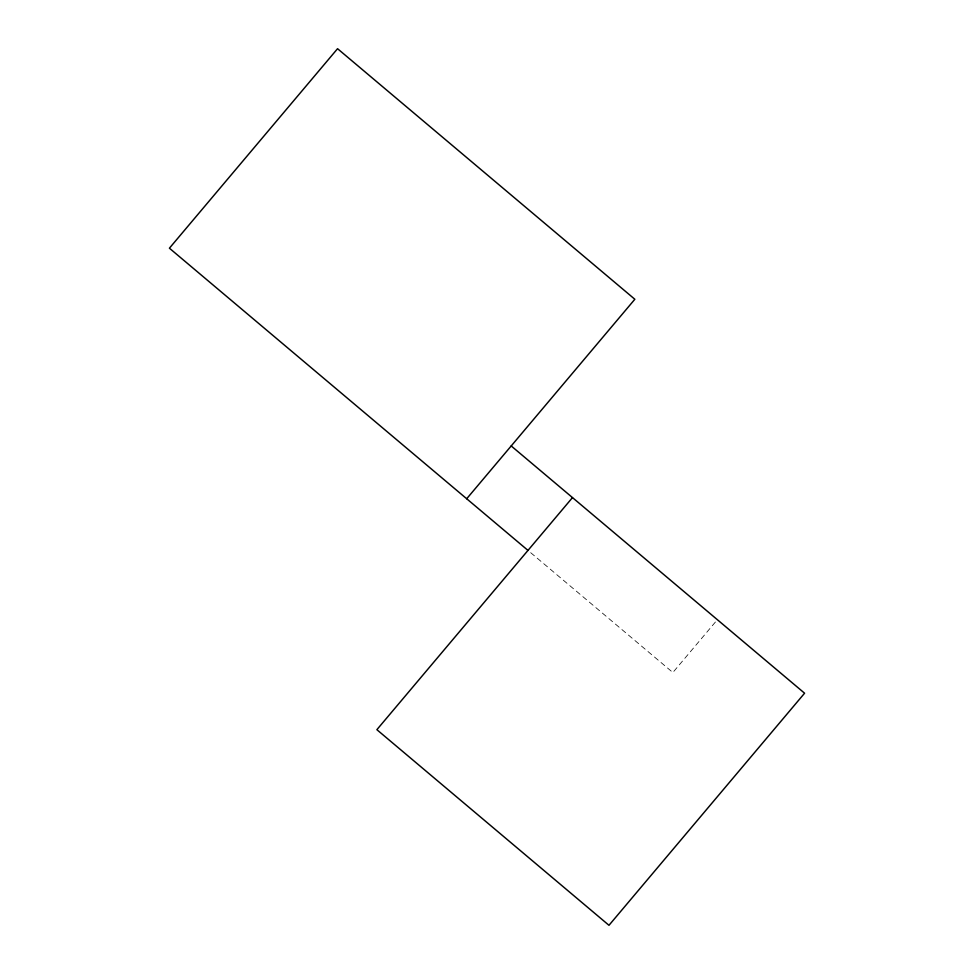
<?xml version="1.0" encoding="UTF-8"?>
<svg xmlns="http://www.w3.org/2000/svg" width="974" height="974" viewBox="0 0 974 974"><rect width="100%" height="100%" fill="white"/><g stroke="black" fill="none" stroke-linecap="round" stroke-linejoin="round"><path stroke-width="0.73" stroke-dasharray="4.87 3.65" d="M715.415 622.021L672.864 672.51L527.981 550.407"/><path stroke-width="1.46" d="M466.704 498.749L634.841 299.262L337.552 48.7L169.415 248.2L527.981 550.407M572.493 497.592L376.877 729.684L608.981 925.3L804.585 693.208L511.204 445.946"/></g></svg>
